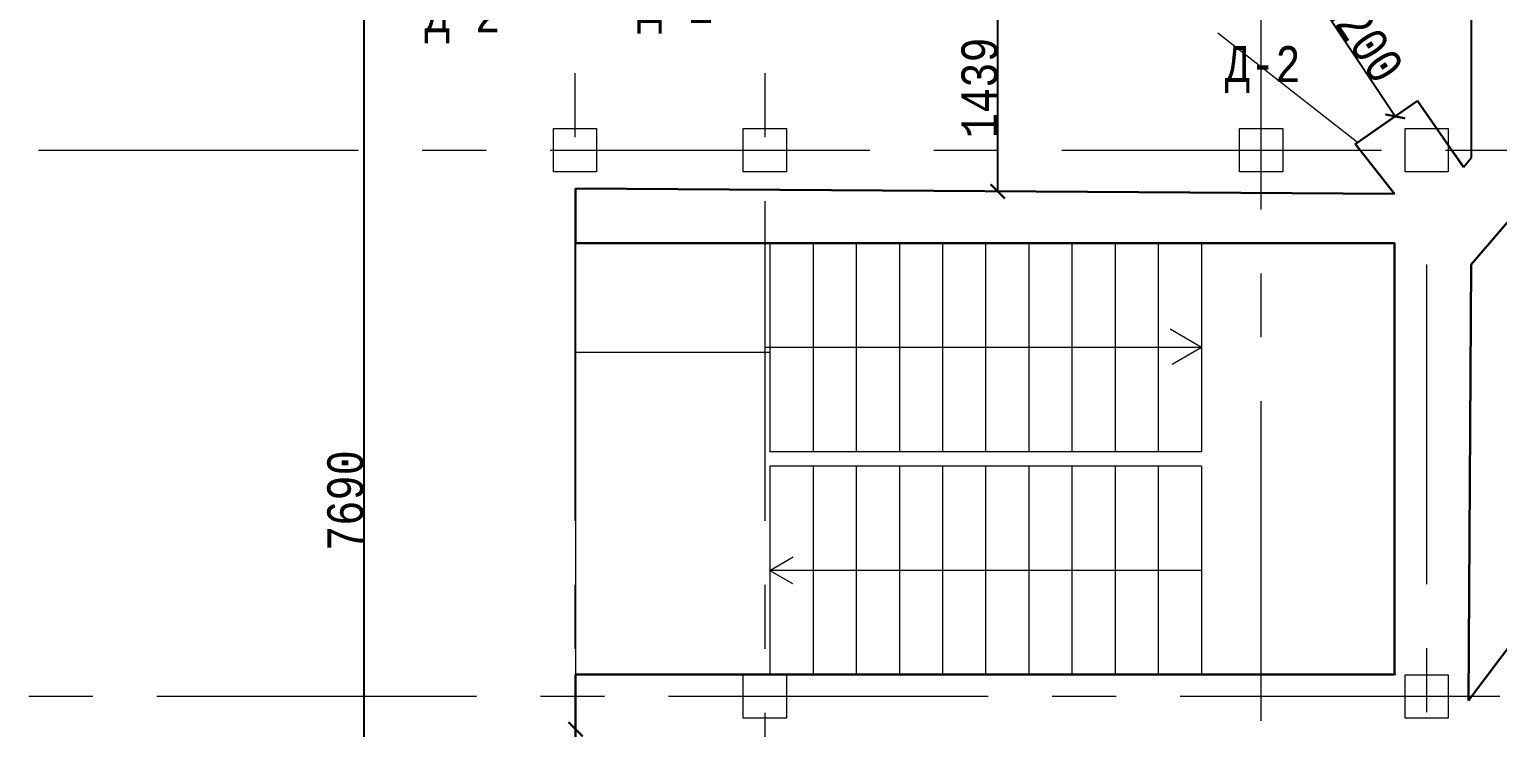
# Model space of a CAD drawing. Header units: millimetres. Extents: x -689206 to 4969298, y -1019800 to 703299.
# Drawn here: x 73330 to 83536, y -347960 to -343106 of the extents above; entities that cross this region are included whole.
import ezdxf

# ---------------------------------------------------------------- set-up
doc = ezdxf.new("R2010")
doc.units = ezdxf.units.MM
doc.linetypes.add('осеваяX2', pattern=[101.6, 63.5, -12.7, 12.7, -12.7])
for name, color, linetype, lineweight in [('несущие', 7, 'Continuous', 30), ('ПЕРЕГОРОДКИ', 252, 'Continuous', 9), ('РАЗМЕРЫ', 7, 'Continuous', 9), ('стены', 7, 'Continuous', 20)]:
    doc.layers.add(name, color=color, linetype=linetype, lineweight=lineweight)
doc.styles.add('Аннотативный', font='isocteur.ttf', dxfattribs={"width": 0.7, "height": 250})
doc.dimstyles.new('Аннотативный', dxfattribs={"dimscale": 0, "dimtxt": 250, "dimasz": 100, "dimexe": 1.25, "dimexo": 0.625, "dimtad": 1, "dimdec": 0, "dimtxsty": 'Аннотативный', "dimblk": 'ARCHTICK', "dimcen": 2.5, "dimadec": 0, "dimazin": 0, "dimtfac": 1, "dimtdec": 0, "dimtmove": 0, "dimatfit": 3, "dimfxl": 1, "dimarcsym": 0})

# ---------------------------------------------------------------- blocks, each defined once
blk = doc.blocks.new('_ArchTick')
at = {"color": 0, "linetype": 'ByBlock', "const_width": 0.15}
blk.add_lwpolyline([(-0.5, -0.5), (0.5, 0.5)], dxfattribs=at)
blk = doc.blocks.new('*D1784')
at = {"layer": 'Defpoints', "color": 0, "linetype": 'ByBlock', "lineweight": 5, "transparency": 16777216}
for p in [(82160, -342715), (82160, -342715), (82824, -343711)]:
    blk.add_point(p, dxfattribs=at)
at = {"layer": 'РАЗМЕРЫ', "color": 0, "linetype": 'ByBlock', "lineweight": -2, "transparency": 16777216}
for p, q in [((82160, -342715), (82159, -342715)), ((82824, -343711), (82160, -342715)), ((82823, -343711), (82823, -343711))]:
    blk.add_line(p, q, dxfattribs=at)
at = {"layer": 'РАЗМЕРЫ', "color": 0, "linetype": 'ByBlock', "lineweight": -2, "transparency": 16777216, "xscale": 100, "yscale": 100, "zscale": 100}
for p, rotation in [((82160, -342715), 123.6678492284091), ((82824, -343711), 303.6678492284091)]:
    blk.add_blockref('_ArchTick', p, dxfattribs=dict(at, rotation=rotation))
at = {"layer": 'РАЗМЕРЫ', "color": 0, "linetype": 'ByBlock', "lineweight": 9, "transparency": 16777216, "insert": (82597, -343143), "char_height": 250, "attachment_point": 5, "rotation": 303.6678, "style": 'Аннотативный'}
blk.add_mtext('1200', dxfattribs=at)
blk = doc.blocks.new('*D1856')
at = {"layer": 'Defpoints', "color": 0, "linetype": 'ByBlock', "lineweight": 30, "transparency": 16777216}
for p in [(75654, -342793), (75654, -349972), (75654, -349972)]:
    blk.add_point(p, dxfattribs=at)
at = {"layer": 'РАЗМЕРЫ', "color": 0, "linetype": 'ByBlock', "lineweight": -2, "transparency": 16777216}
for p, q in [((75654, -342793), (75655, -342793)), ((75654, -342793), (75654, -349972)), ((75654, -349972), (75655, -349972))]:
    blk.add_line(p, q, dxfattribs=at)
at = {"layer": 'РАЗМЕРЫ', "color": 0, "linetype": 'ByBlock', "lineweight": -2, "transparency": 16777216, "xscale": 100, "yscale": 100, "zscale": 100}
for p, rotation in [((75654, -342793), 90), ((75654, -349972), 270)]:
    blk.add_blockref('_ArchTick', p, dxfattribs=dict(at, rotation=rotation))
at = {"layer": 'РАЗМЕРЫ', "color": 0, "linetype": 'ByBlock', "lineweight": 5, "transparency": 16777216, "insert": (75528, -346382), "char_height": 250, "attachment_point": 5, "rotation": 90, "style": 'Аннотативный'}
blk.add_mtext('7690', dxfattribs=at)
blk = doc.blocks.new('*D1858')
at = {"layer": 'Defpoints', "color": 0, "linetype": 'ByBlock', "lineweight": 20, "transparency": 16777216}
for p in [(77127, -347972), (77127, -349972), (77127, -349972)]:
    blk.add_point(p, dxfattribs=at)
at = {"layer": 'РАЗМЕРЫ', "color": 0, "linetype": 'ByBlock', "lineweight": -2, "transparency": 16777216}
for p, q in [((77127, -347972), (77127, -349972)), ((77128, -347972), (77129, -347972)), ((77128, -349972), (77129, -349972))]:
    blk.add_line(p, q, dxfattribs=at)
at = {"layer": 'РАЗМЕРЫ', "color": 0, "linetype": 'ByBlock', "lineweight": -2, "transparency": 16777216, "xscale": 100, "yscale": 100, "zscale": 100}
for p, rotation in [((77127, -347972), 90), ((77127, -349972), 270)]:
    blk.add_blockref('_ArchTick', p, dxfattribs=dict(at, rotation=rotation))
at = {"layer": 'РАЗМЕРЫ', "color": 0, "linetype": 'ByBlock', "lineweight": 5, "transparency": 16777216, "insert": (77002, -348972), "char_height": 250, "attachment_point": 5, "rotation": 90, "style": 'Аннотативный'}
blk.add_mtext('2000', dxfattribs=at)
blk = doc.blocks.new('*D2200')
at = {"layer": 'Defpoints', "color": 0, "linetype": 'ByBlock', "lineweight": 5, "ltscale": 35, "transparency": 16777216}
for p in [(80061, -342793), (80238, -342793), (80238, -344232)]:
    blk.add_point(p, dxfattribs=at)
at = {"layer": 'РАЗМЕРЫ', "color": 0, "linetype": 'ByBlock', "lineweight": -2, "ltscale": 35, "transparency": 16777216}
for p, q in [((80238, -342793), (80060, -342793)), ((80061, -344232), (80061, -342793)), ((80238, -344232), (80060, -344232))]:
    blk.add_line(p, q, dxfattribs=at)
at = {"layer": 'РАЗМЕРЫ', "color": 0, "linetype": 'ByBlock', "lineweight": -2, "ltscale": 35, "transparency": 16777216, "xscale": 100, "yscale": 100, "zscale": 100}
for p, rotation in [((80061, -342793), 90), ((80061, -344232), 270)]:
    blk.add_blockref('_ArchTick', p, dxfattribs=dict(at, rotation=rotation))
at = {"layer": 'РАЗМЕРЫ', "color": 0, "linetype": 'ByBlock', "lineweight": 5, "ltscale": 35, "transparency": 16777216, "insert": (79936, -343512), "char_height": 250, "attachment_point": 5, "rotation": 90, "style": 'Аннотативный'}
blk.add_mtext('1439', dxfattribs=at)

msp = doc.modelspace()

# ---------------------------------------------------------------- linework, layer by layer
at = {"layer": 'несущие', "color": 0}
for p, q in [((82668.6, -343817.6), (82978.9, -343603.5)), ((82978.9, -343603.5), (82979.4, -343603.1))]:
    msp.add_line(p, q, dxfattribs=at)
at = {"layer": 'ПЕРЕГОРОДКИ', "color": 18, "linetype": 'ByBlock', "lineweight": 9, "true_color": 0x000000}
msp.add_line((82561.1, -343891.8), (81591.5, -343133.1), dxfattribs=at)
at = {"layer": 'РАЗМЕРЫ', "linetype": 'осеваяX2', "lineweight": 5, "ltscale": 35}
for p, q in [((77122.8, -330076.4), (77122.8, -379917.7)), ((81892.8, -379917.7), (81892.8, -330076.4)), ((83042.5, -344740.3), (83042.5, -379917.7)), ((108442.7, -347743.3), (41390, -347743.3))]:
    msp.add_line(p, q, dxfattribs=at)
at = {"layer": 'РАЗМЕРЫ', "linetype": 'ByBlock', "lineweight": 30, "ltscale": 35}
for p, q in [((82978.9, -343603.5), (82546.6, -343903)), ((82818.3, -344248.3), (82546, -343902.2))]:
    msp.add_line(p, q, dxfattribs=at)
at = {"layer": 'РАЗМЕРЫ', "linetype": 'ByBlock', "lineweight": 30}
for p, q in [((77127.3, -344591.8), (77127.3, -344211.8)), ((77127.3, -344211.8), (82818.3, -344248.3)), ((82818.3, -344591.8), (77127.3, -344591.8)), ((84149.7, -346686.6), (83333.2, -347770.6)), ((77127.3, -347591.8), (82815.2, -347591.7)), ((77127.3, -347971.8), (77127.3, -347591.8))]:
    msp.add_line(p, q, dxfattribs=at)
at = {"layer": 'РАЗМЕРЫ', "lineweight": 30}
msp.add_line((83847.8, -344159.9), (83352.8, -344739.9), dxfattribs=at)
at = {"layer": 'РАЗМЕРЫ', "linetype": 'ByBlock', "lineweight": 5, "ltscale": 35}
msp.add_line((82658.5, -344248.3), (82818.3, -344248.3), dxfattribs=at)
at = {"layer": 'РАЗМЕРЫ', "linetype": 'ByBlock', "lineweight": 20}
for p, q in [((77127.3, -344591.8), (77127.3, -347591.8)), ((81477.3, -344591.8), (78477.3, -344591.8)), ((82818.3, -344591.8), (81477.3, -344591.8)), ((78477.3, -345351.8), (77127.3, -345351.8)), ((81477.3, -347591.8), (78477.3, -347591.8)), ((81177.3, -347591.8), (81477.3, -347591.8)), ((81477.3, -347591.8), (82827.3, -347591.8))]:
    msp.add_line(p, q, dxfattribs=at)
at = {"layer": 'РАЗМЕРЫ', "linetype": 'ByBlock', "lineweight": 13}
for p, q in [((78477.3, -344591.8), (78477.3, -346041.8)), ((78777.3, -344591.8), (78777.3, -346041.8)), ((79077.3, -344591.8), (79077.3, -346041.8)), ((79377.3, -344591.8), (79377.3, -346041.8)), ((79677.3, -344591.8), (79677.3, -346041.8)), ((79977.3, -344591.8), (79977.3, -346041.8)), ((80277.3, -344591.8), (80277.3, -346041.8)), ((80577.3, -344591.8), (80577.3, -346041.8)), ((80877.3, -344591.8), (80877.3, -346041.8)), ((81177.3, -344591.8), (81177.3, -346041.8)), ((81477.3, -344591.8), (81477.3, -346041.8)), ((81477.3, -345316.8), (81259.6, -345191.1)), ((81477.3, -345316.8), (78442.7, -345316.8)), ((81477.3, -345316.8), (81272.5, -345435)), ((81477.3, -346041.8), (78477.3, -346041.8)), ((78477.3, -346141.8), (78477.3, -347591.8)), ((81477.3, -346141.8), (78477.3, -346141.8)), ((78777.3, -346141.8), (78777.3, -347591.8)), ((79077.3, -346141.8), (79077.3, -347591.8)), ((79377.3, -346141.8), (79377.3, -347591.8)), ((79677.3, -346141.8), (79677.3, -347591.8)), ((79977.3, -346141.8), (79977.3, -347591.8)), ((80277.3, -346141.8), (80277.3, -347591.8)), ((80577.3, -346141.8), (80577.3, -347591.8)), ((80877.3, -346141.8), (80877.3, -347591.8)), ((81177.3, -346141.8), (81177.3, -347591.8)), ((81477.3, -346141.8), (81477.3, -347591.8)), ((78477.3, -346866.8), (78638.7, -346773.6)), ((81477.3, -346866.8), (78477.3, -346866.8)), ((78477.3, -346866.8), (78634.2, -346957.4))]:
    msp.add_line(p, q, dxfattribs=at)
at = {"layer": 'стены', "linetype": 'осеваяX2', "lineweight": 5, "ltscale": 35}
for p, q in [((78442.7, -330076.4), (78442.7, -379917.7)), ((41390, -343945.4), (108442.7, -343945.4))]:
    msp.add_line(p, q, dxfattribs=at)
at = {"layer": 'стены', "lineweight": 25}
for p in [(83352.8, -342453.3), (83297.6, -344064.2)]:
    msp.add_line(p, (83352.8, -343999.4), dxfattribs=at)
at = {"layer": 'стены', "lineweight": 30}
for p, q in [((82979.4, -343603.1), (83297.6, -344064.2)), ((82669.8, -343816.8), (82668.8, -343817.8)), ((83217, -343945.4), (83297.6, -344062.1)), ((82818.3, -347591.8), (82818.3, -344591.8)), ((83352.8, -344739.9), (83333.2, -347770.6))]:
    msp.add_line(p, q, dxfattribs=at)
at = {"layer": 'стены', "lineweight": 20}
for points in [[(76972.8, -343795.4), (77272.8, -343795.4), (77272.8, -344095.4), (76972.8, -344095.4)], [(78292.7, -343795.4), (78592.7, -343795.4), (78592.7, -344095.4), (78292.7, -344095.4)], [(81742.8, -343795.4), (82042.8, -343795.4), (82042.8, -344095.4), (81742.8, -344095.4)]]:
    msp.add_lwpolyline(points, close=True, dxfattribs=at)
at = {"layer": 'стены'}
for points in [[(82892.5, -343795.4), (83192.5, -343795.4), (83192.5, -344095.4), (82892.5, -344095.4)], [(78292.7, -347593.3), (78592.7, -347593.3), (78592.7, -347893.3), (78292.7, -347893.3)], [(82892.5, -347593.3), (83192.5, -347593.3), (83192.5, -347893.3), (82892.5, -347893.3)]]:
    msp.add_lwpolyline(points, close=True, dxfattribs=at)

# ---------------------------------------------------------------- texts
at = {"layer": 'РАЗМЕРЫ', "lineweight": 20, "ltscale": 150, "char_height": 250, "width": 922.913, "attachment_point": 1, "style": 'Аннотативный'}
for s, insert in [('Д-2', (76077.2, -342877)), ('Д-1', (77555.3, -342810.7)), ('Д-2', (81640, -343222.5))]:
    msp.add_mtext(s, dxfattribs=dict(at, insert=insert))

# ---------------------------------------------------------------- dimensions: what is measured, and where the dimension line sits
at = {"layer": 'РАЗМЕРЫ', "color": 18, "linetype": 'ByBlock', "lineweight": 9, "true_color": 0x000000}
dim = msp.add_aligned_dim(p1=(82823.7, -343710.5), p2=(82160.3, -342714.5), distance=0, text='1200', dimstyle='Аннотативный', dxfattribs=at)
dim.commit()
dim.dimension.update_dxf_attribs({"geometry": '*D1784', "text_midpoint": (82596.6, -343142.9)})
at = {"layer": 'РАЗМЕРЫ', "linetype": 'ByBlock', "lineweight": 5}
dim = msp.add_linear_dim(base=(75653.8, -349971.8), p1=(75653.8, -342792.8), p2=(75653.8, -349971.8), angle=90, text='7690', dimstyle='Аннотативный', dxfattribs=at)
dim.commit()
dim.dimension.update_dxf_attribs({"geometry": '*D1856', "text_midpoint": (75528.2, -346382.3)})
at = {"layer": 'РАЗМЕРЫ', "linetype": 'ByBlock', "lineweight": 5, "ltscale": 35}
dim = msp.add_linear_dim(base=(80061.4, -342792.8), p1=(80238.3, -344231.8), p2=(80238.3, -342792.8), angle=90, dimstyle='Аннотативный', dxfattribs=at)
dim.commit()
dim.dimension.update_dxf_attribs({"geometry": '*D2200', "text_midpoint": (79935.8, -343512.3)})
at = {"layer": 'РАЗМЕРЫ', "linetype": 'ByBlock', "lineweight": 5}
dim = msp.add_linear_dim(base=(77127.3, -349971.8), p1=(77127.3, -347971.8), p2=(77127.3, -349971.8), angle=90, dimstyle='Аннотативный', dxfattribs=at)
dim.commit()
dim.dimension.update_dxf_attribs({"geometry": '*D1858', "text_midpoint": (77001.7, -348971.8)})

doc.saveas('drawing.dxf')
